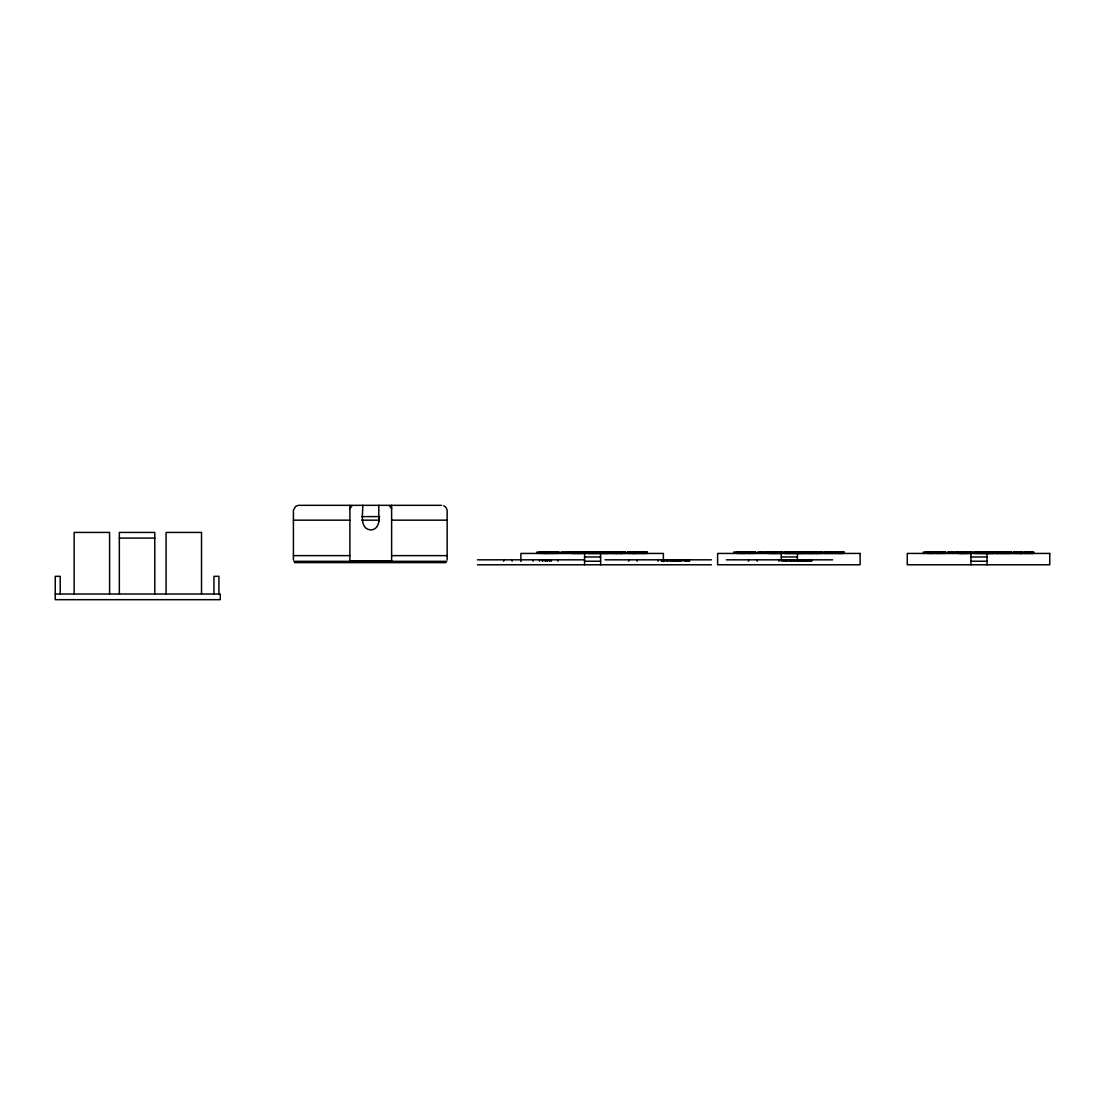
<?xml version="1.0" encoding="UTF-8"?>
<svg xmlns="http://www.w3.org/2000/svg" width="1105" height="1105" viewBox="0 0 1105 1105"><rect width="100%" height="100%" fill="white"/><g stroke="black" fill="none" stroke-linecap="round" stroke-linejoin="round"><path stroke-width="1.5" d="M362.716 505.33C363.227 512.817 358.932 528.812 370.755 529.917C377.482 529.889 379.899 522.209 378.794 516.615M447.152 559.89L447.152 510.206L446.033 507.499L443.713 505.703M349.884 508.687L352.122 505.593M298.309 505.33L295.588 506.449L293.419 510.206L293.419 559.89M299.041 505.33L441.53 505.33M361.791 516.615L379.733 516.615M293.419 520.165L349.884 520.165M361.791 520.165L378.78 520.165M391.626 520.165L447.152 520.165M119.34 538.094L154.783 538.094M558.826 552.017L558.826 553.439L558.909 552.017L549.986 552.017L550.055 553.439M746.787 552.017L746.787 553.439L746.718 552.017L755.627 552.017M822.175 552.017L822.189 553.439L822.258 552.017L757.574 552.017L757.574 553.439M945.272 552.017L936.349 552.017L936.349 553.439M1033.493 552.017L1033.479 553.439L1033.562 552.017L1024.197 552.017L1024.197 553.439M293.419 555.635L349.884 555.635M391.626 555.635L447.152 555.635M584.573 556.975L600.65 556.975M781.29 556.975L797.368 556.975M970.936 556.975L987.014 556.975M477.484 559.821L583.813 559.821M605.098 559.821L711.413 559.821M726.317 559.821L832.645 559.821M349.884 560.87L391.626 560.87M293.806 561.326L446.779 561.326M584.573 561.23L600.65 561.23M970.936 561.23L987.014 561.23M294.538 562.611L446.033 562.611M477.484 564.779L711.413 564.779M55.25 594.007L220.282 594.007L220.282 599.67L55.25 599.67L55.25 576.327L60.209 576.327L60.209 594.007M389.388 505.593L391.626 508.687M1033.272 552.017L1033.23 553.439M1032.388 552.017L1032.388 553.439M1032.153 552.017L1032.153 553.439M1031.739 552.017L1031.739 553.439M1030.979 552.017L1030.882 553.439M1030.758 552.017L1030.744 553.439M1030.413 552.017L1030.399 553.439M1030.122 552.017L1030.122 553.439M1029.832 552.017L1029.832 553.439M1029.57 552.017L1029.57 553.439M1029.142 552.017L1029.073 553.439M1028.81 552.017L1028.81 553.439M1028.327 552.017L1028.258 553.439M1028.12 552.017L1028.244 553.439M1027.747 552.017L1027.747 553.439M1027.36 552.017L1027.415 553.439M1027.167 552.017L1027.167 553.439M1026.669 552.017L1026.669 553.439M1026.241 552.017L1026.241 553.439M1026.006 552.017L1026.006 553.439M1025.44 552.017L1025.44 553.439M1024.694 552.017L1024.694 553.439M1024.515 552.017L1024.501 553.439M1022.788 553.439L1022.871 552.017L1013.617 552.017L1013.617 553.439M1022.691 552.017L1022.539 553.439M1022.125 552.017L1022.18 553.439M1022.001 552.017L1022.001 553.439M1021.752 552.017L1021.697 553.439M1021.531 552.017L1021.531 553.439M1021.324 552.017L1021.269 553.439M1021.117 552.017L1021.117 553.439M1020.827 552.017L1020.827 553.439M1020.619 552.017L1020.619 553.439M1020.247 552.017L1020.247 553.439M1019.998 552.017L1019.998 553.439M1019.887 552.017L1019.887 553.439M1019.57 553.439L1019.597 552.017L1019.418 553.439M1019.155 552.017L1019.142 553.439M1018.99 552.017L1018.934 553.439M1018.658 552.017L1018.658 553.439M1018.175 552.017L1018.202 553.439L1018.037 552.017M1017.47 552.017L1017.47 553.439L1017.291 552.017M1017.042 553.439L1017.014 552.017L1016.862 553.439M1016.476 552.017L1016.434 553.439M1016.199 552.017L1016.282 553.439M1016.034 552.017L1016.034 553.439M1015.716 552.017L1015.716 553.439M1015.205 552.017L1015.205 553.439M1015.053 552.017L1015.053 553.439M1014.501 552.017L1014.583 553.439M1014.072 552.017L1014.141 553.439M1013.81 552.017L1013.782 553.439M1011.904 553.439L1011.904 552.017L947.206 552.017L947.206 553.439M1011.6 552.017L1011.558 553.439M1011.241 552.017L1011.241 553.439M1011.13 552.017L1011.13 553.439M1010.716 552.017L1010.716 553.439M1010.495 552.017L1010.495 553.439M1010.081 552.017L1010.081 553.439M1009.321 552.017L1009.224 553.439M1009.1 552.017L1009.086 553.439M1008.451 552.017L1008.451 553.439M1008.174 552.017L1008.174 553.439M1007.788 552.017L1007.94 553.439M1007.58 552.017L1007.58 553.439M1007.484 552.017L1007.415 553.439M1007.263 552.017L1007.138 553.439M1006.807 552.017L1006.655 553.439M1006.572 552.017L1006.448 553.439M1006.158 552.017L1006.158 553.439M1006.075 552.017L1006.075 553.439M1005.757 553.439L1005.757 552.017L1005.509 553.439M1005.384 552.017L1005.26 553.439L1005.011 552.017M1004.873 552.017L1004.873 553.439M1004.114 552.017L1004.114 553.439M1003.782 552.017L1003.782 553.439M1003.451 552.017L1003.575 553.439M1003.34 552.017L1003.34 553.439M1003.036 552.017L1002.953 553.439M1002.843 552.017L1002.705 553.439M1002.539 552.017L1002.539 553.439M1002.359 552.017L1002.359 553.439M1001.904 552.017L1001.917 553.439M1001.613 552.017L1001.613 553.439M1001.406 552.017L1001.448 553.439M1001.213 552.017L1001.213 553.439M1000.937 552.017L1000.964 553.439M1000.702 552.017L1000.702 553.439M1000.591 552.017L1000.439 553.439L1000.315 552.017M999.887 552.017L999.873 553.439M999.624 552.017L999.624 553.439M999.307 552.017L999.307 553.439M999.003 552.017L999.003 553.439M998.561 552.017L998.727 553.439M998.547 552.017L998.547 553.439M998.285 552.017L998.105 553.439M997.884 552.017L997.995 553.439M997.746 553.439L997.649 552.017L997.594 553.439M997.18 552.017L997.18 553.439M996.986 552.017L997.111 553.439M996.738 552.017L996.738 553.439M996.586 552.017L996.586 553.439M996.365 552.017L996.365 553.439M995.978 552.017L995.964 553.439M995.55 552.017L995.356 553.439L995.329 552.017M994.721 552.017L994.721 553.439M994.389 552.017L994.293 553.439M993.865 552.017L993.865 553.439M993.505 552.017L993.505 553.439M993.312 552.017L993.312 553.439M993.064 552.017L993.064 553.439M992.953 552.017L992.829 553.439L992.608 552.017M992.497 552.017L992.373 553.439M992.235 552.017L992.235 553.439M992.055 552.017L992.097 553.439M991.793 552.017L991.793 553.439M991.613 552.017L991.558 553.439M991.144 552.017L990.992 553.439M990.812 552.017L990.867 553.439M990.591 552.017L990.591 553.439M990.329 552.017L990.342 553.439M990.149 552.017L990.149 553.439M989.818 552.017L989.97 553.439M989.61 552.017L989.762 553.439M989.5 552.017L989.472 553.439M989.182 552.017L989.182 553.439M988.961 552.017L988.961 553.439M988.74 552.017L988.74 553.439M988.657 552.017L988.561 553.439M988.395 552.017L988.326 553.439M988.05 552.017L988.022 553.439M987.829 552.017L987.76 553.439M987.635 552.017L987.608 553.439M987.304 552.017L987.4 553.439M987.124 552.017L987.179 553.439M986.986 552.017L987.014 564.779M986.682 552.017L986.793 553.439M986.489 552.017L986.503 553.439M986.351 552.017L986.351 553.439M985.992 552.017L986.102 553.439M985.757 552.017L985.853 553.439M985.591 552.017L985.646 553.439M985.287 552.017L985.425 553.439M985.011 552.017L984.997 553.439M984.859 552.017L984.804 553.439M984.279 552.017L984.223 553.439M984.044 552.017L983.864 553.439M983.671 552.017L983.63 553.439M983.491 552.017L983.491 553.439M983.353 552.017L983.146 553.439M982.911 552.017L982.967 553.439M982.704 552.017L982.787 553.439M982.511 552.017L982.511 553.439M982.29 552.017L982.331 553.439L982.055 552.017M981.834 552.017L981.889 553.439M981.654 552.017L981.585 553.439L981.323 552.017M981.226 552.017L981.074 553.439M980.991 552.017L980.922 553.439M980.646 552.017L980.743 553.439M980.494 552.017L980.453 553.439M980.356 552.017L980.356 553.439M979.997 552.017L979.928 553.439M979.804 553.439L979.707 552.017L979.472 553.439M979.237 552.017L979.237 553.439M979.085 552.017L979.002 553.439L978.85 552.017M978.685 552.017L978.685 553.439M978.45 552.017L978.45 553.439M978.146 552.017L978.077 553.439L977.994 552.017M977.759 552.017L977.814 553.439M977.303 552.017L977.303 553.439M977.082 552.017L977.082 553.439M976.489 552.017L976.654 553.439M976.419 552.017L976.419 553.439M976.102 552.017L976.129 553.439M975.66 552.017L975.715 553.439M975.522 552.017L975.314 553.439M975.08 552.017L975.08 553.439M974.859 552.017L974.859 553.439M974.555 552.017L974.555 553.439M971.488 552.017L971.488 553.439M971.157 552.017L971.157 553.439M970.936 553.439L970.936 564.779M970.273 552.017L970.273 553.439M969.61 552.017L969.61 553.439M969.361 552.017L969.361 553.439M968.961 552.017L968.961 553.439M968.339 552.017L968.339 553.439M967.856 552.017L967.842 553.439M967.676 552.017L967.607 553.439M966.916 552.017L966.916 553.439M966.682 552.017L966.682 553.439M966.171 552.017L966.171 553.439M965.991 552.017L966.032 553.439M965.563 552.017L965.563 553.439M965.314 552.017L965.3 553.439M965.024 552.017L965.176 553.439M964.596 552.017L964.596 553.439M964.292 552.017L964.292 553.439M963.933 552.017L963.947 553.439M963.173 553.439L963.146 552.017L963.104 553.439M962.745 552.017L962.745 553.439M962.483 552.017L962.538 553.439M962.22 552.017L962.262 553.439M962.013 552.017L962.013 553.439M961.875 552.017L961.847 553.439M961.502 552.017L961.502 553.439M961.433 552.017L961.391 553.439M961.212 552.017L961.212 553.439M961.032 552.017L961.032 553.439M960.646 552.017L960.646 553.439M960.563 552.017L960.563 553.439M960.231 552.017L960.231 553.439M959.996 552.017L959.996 553.439M959.458 552.017L959.596 553.439M959.32 552.017L959.32 553.439M959.03 552.017L959.03 553.439M958.864 552.017L958.795 553.439L958.546 552.017M957.234 552.017L957.234 553.439M955.507 552.017L955.507 553.439M953.256 552.017L953.256 553.439M952.911 552.017L952.911 553.439M951.806 552.017L951.806 553.439M949.706 552.017L949.706 553.439M948.988 552.017L948.988 553.439M945.189 552.017L945.272 553.439M944.968 552.017L944.968 553.439M944.388 552.017L944.388 553.439M943.477 552.017L943.477 553.439M942.897 552.017L942.897 553.439M942.468 552.017L942.468 553.439M942.372 552.017L942.234 553.439M942.068 552.017L942.068 553.439M941.543 552.017L941.543 553.439M940.742 552.017L940.645 553.439M939.927 552.017L939.927 553.439M939.361 552.017L939.361 553.439M939.001 552.017L939.112 553.439M938.822 552.017L938.822 553.439M938.09 552.017L938.09 553.439M937.468 552.017L937.468 553.439M936.985 552.017L936.985 553.439M936.639 552.017L936.639 553.439M936.418 552.017L936.418 553.439M935.907 553.439L935.907 552.017L923.379 552.017L923.379 553.439M934.72 552.017L934.623 553.439L934.554 552.017M934.208 552.017L934.167 553.439M933.863 552.017L933.863 553.439M932.606 552.017L932.551 553.439M931.929 553.439L931.874 552.017L931.598 553.439M931.501 552.017L931.501 553.439M931.253 552.017L931.225 553.439M931.045 552.017L931.101 553.439M930.811 552.017L930.811 553.439M930.438 552.017L930.438 553.439M929.927 552.017L929.927 553.439M929.029 552.017L929.029 553.439M928.614 552.017L928.614 553.439M928.393 552.017L928.393 553.439M928.186 552.017L928.269 553.439M927.606 552.017L927.606 553.439M926.764 552.017L926.764 553.439M926.197 552.017L926.197 553.439M843.93 553.439L843.93 552.017L834.565 552.017L834.565 553.439M843.847 552.017L843.626 553.439L843.585 552.017M843.267 552.017L843.267 553.439M843.156 552.017L843.156 553.439M842.742 552.017L842.742 553.439M842.521 552.017L842.521 553.439M842.107 552.017L842.107 553.439M841.347 552.017L841.347 553.439M841.112 552.017L841.126 553.439M840.767 552.017L840.767 553.439M840.477 552.017L840.477 553.439M840.187 552.017L840.187 553.439M839.938 552.017L839.938 553.439M839.165 552.017L839.165 553.439M838.626 552.017L838.598 553.439M838.474 552.017L838.474 553.439M838.101 552.017L838.101 553.439M837.714 552.017L837.783 553.439M837.535 552.017L837.535 553.439M837.038 552.017L837.038 553.439M836.609 552.017L836.609 553.439M836.361 552.017L836.361 553.439M835.808 552.017L835.808 553.439M835.477 552.017L835.366 553.439M835.062 552.017L835.062 553.439M834.869 552.017L834.869 553.439M833.06 553.439L833.156 552.017L823.971 552.017L823.971 553.439M832.908 552.017L832.908 553.439M832.604 553.439L832.604 552.017L832.369 553.439M831.899 552.017L832.065 553.439M831.678 552.017L831.678 553.439L831.485 552.017M831.181 552.017L830.988 553.439M830.601 552.017L830.601 553.439M830.394 552.017L830.366 553.439L830.242 552.017M829.938 552.017L829.827 553.439L829.786 552.017M829.51 552.017L829.413 553.439L829.303 552.017M829.026 552.017L829.026 553.439M828.557 552.017L828.474 553.439L828.391 552.017M827.825 552.017L827.769 553.439L827.659 552.017M827.41 552.017L827.383 553.439M827.231 552.017L827.231 553.439M826.844 553.439L826.83 552.017L826.637 553.439M826.568 552.017L826.402 553.439M826.084 552.017L826.084 553.439M825.573 552.017L825.573 553.439M825.421 552.017L825.421 553.439M824.869 552.017L824.952 553.439M824.441 552.017L824.496 553.439M824.137 552.017L824.178 553.439M821.927 552.017L821.968 553.439M821.595 552.017L821.595 553.439M821.485 552.017L821.485 553.439M821.084 552.017L821.084 553.439M820.863 552.017L820.863 553.439M820.435 552.017L820.435 553.439M819.579 552.017L819.689 553.439M819.44 552.017L819.44 553.439M819.109 552.017L819.095 553.439M818.819 552.017L818.819 553.439M818.529 552.017L818.529 553.439M818.266 552.017L818.156 553.439M817.949 552.017L817.949 553.439M817.769 552.017L817.631 553.439M817.507 552.017L817.507 553.439M817.161 552.017L817.161 553.439M816.954 552.017L816.94 553.439M816.816 552.017L816.816 553.439M816.056 552.017L816.112 553.439M815.877 552.017L815.877 553.439L815.628 552.017M815.366 552.017L815.449 553.439M815.228 552.017L815.228 553.439M814.938 552.017L814.91 553.439M814.703 552.017L814.703 553.439M814.468 552.017L814.468 553.439M814.136 552.017L813.943 553.439M813.391 552.017L813.308 553.439M813.197 552.017L813.073 553.439M812.893 552.017L812.893 553.439M812.728 552.017L812.728 553.439M812.258 552.017L812.286 553.439M811.968 552.017L811.968 553.439M811.761 552.017L811.816 553.439M811.457 552.017L811.581 553.439M811.595 559.821L811.595 561.23M811.291 552.017L811.319 553.439M811.332 559.821L811.332 561.23M811.056 552.017L810.946 553.439L810.794 552.017M811.029 559.821L811.029 561.23M810.683 552.017L810.683 553.439M810.559 559.821L810.559 561.23M809.993 552.017L809.993 553.439M809.675 552.017L809.675 553.439M809.647 559.821L809.647 561.23M809.371 552.017L809.371 553.439M809.468 559.821L809.371 561.23M809.261 559.821L809.261 561.23M808.915 552.017L809.095 553.439M808.888 559.821L808.888 561.23M808.653 552.017L808.653 553.439M808.473 552.017L808.57 553.439M808.363 552.017L808.252 553.439M807.962 552.017L808.017 553.439M807.548 552.017L807.548 553.439L807.341 552.017M807.451 559.821L807.451 561.23M807.106 552.017L807.106 553.439M806.954 552.017L806.954 553.439M806.733 552.017L806.733 553.439M806.622 559.821L806.788 561.23M806.167 559.821L806.167 561.23M805.877 552.017L805.904 553.439M805.683 552.017L805.711 553.439M805.241 559.821L805.241 561.23M805.089 552.017L805.089 553.439M804.758 552.017L804.758 553.439M804.633 552.017L804.592 553.439M804.633 559.821L804.633 561.23M804.233 552.017L804.233 553.439M803.874 552.017L803.86 553.439M803.736 552.017L803.667 553.439M803.542 552.017L803.473 553.439M803.446 559.821L803.446 561.23M803.238 552.017L803.183 553.439M803.128 559.821L803.128 561.23M802.976 552.017L802.976 553.439M802.865 552.017L802.727 553.439M802.713 559.821L802.686 561.23M802.603 552.017L802.451 553.439M802.41 552.017L802.41 553.439M802.354 559.821L802.354 561.23M801.968 552.017L802.147 553.439M801.816 552.017L801.912 553.439M801.498 552.017L801.498 553.439L801.346 552.017M801.36 559.821L801.374 561.23M801.18 552.017L801.236 553.439M800.945 552.017L800.959 553.439M801.042 559.821L800.918 561.23M800.683 552.017L800.78 553.439M800.517 552.017L800.517 553.439M800.338 552.017L800.186 553.439M800.089 559.821L800.075 561.23M799.758 559.821L799.758 561.23M799.55 552.017L799.55 553.439M799.606 559.821L799.592 561.23M799.316 552.017L799.316 553.439M799.426 559.821L799.426 561.23M799.026 552.017L799.026 553.439M798.943 552.017L798.956 553.439M798.694 552.017L798.694 553.439M798.57 559.821L798.57 561.23M798.363 552.017L798.363 553.439M798.252 552.017L798.183 553.439M797.851 552.017L797.99 553.439M797.617 552.017L797.672 553.439M797.575 552.017L797.368 561.23M797.202 552.017L797.161 553.439M796.705 552.017L796.871 553.439M796.871 559.821L796.871 561.23M796.443 552.017L796.443 553.439M796.636 559.821L796.636 561.23M796.208 552.017L796.222 553.439M796.111 553.439L796.014 552.017L795.959 553.439M795.586 552.017L795.586 553.439M795.365 553.439L795.296 552.017L795.186 553.439M795.034 552.017L794.882 553.439M794.868 559.821L794.868 561.23M794.661 553.439L794.606 552.017L794.536 553.439M794.675 559.821L794.675 561.23M794.481 559.821L794.481 561.23M794.274 552.017L794.219 553.439M794.329 559.821L794.329 561.23M794.039 552.017L793.998 553.439M793.721 552.017L793.721 553.439M793.583 552.017L793.611 553.439M793.487 559.821L793.583 561.23M793.321 552.017L793.321 553.439M793.21 552.017L793.141 553.439M793.017 559.821L793.017 561.23M792.824 552.017L792.865 553.439M792.63 552.017L792.575 553.439L792.437 552.017M792.133 552.017L792.147 553.439M792.023 552.017L791.871 553.439L791.705 552.017M791.788 559.821L791.663 561.23M791.47 552.017L791.401 553.439M791.346 552.017L790.848 553.439M791.194 559.821L791.194 561.23M790.959 559.821L790.959 561.23M790.572 552.017L790.462 553.439M790.282 552.017L790.282 553.439M790.448 559.821L790.448 561.23M790.158 552.017L790.061 553.439M789.965 552.017L789.978 553.439M789.661 552.017L789.605 553.439M789.302 552.017L789.371 553.439M789.481 559.821L789.481 561.23M789.205 552.017L789.205 553.439M789.053 552.017L789.053 553.439M788.818 552.017L788.818 553.439M788.583 552.017L788.597 553.439M788.362 552.017L788.169 553.439L788.127 552.017M787.893 559.821L787.893 561.23M787.672 552.017L787.672 553.439M787.437 552.017L787.437 553.439M787.437 559.821L787.437 561.23M787.022 552.017L787.009 553.439M786.788 552.017L786.857 553.439M786.47 552.017L786.401 553.439M785.986 559.821L785.986 561.23M785.683 552.017L785.821 553.439M785.71 559.821L785.71 561.23M785.448 552.017L785.448 553.439M785.213 552.017L785.213 553.439M784.909 552.017L784.909 553.439M784.578 559.821L784.578 561.23M784.398 559.821L784.398 561.23M782.975 559.821L782.975 561.23M781.843 552.017L781.843 553.439M781.594 552.017L781.594 553.439M781.29 553.439L781.29 561.23M780.627 552.017L780.627 553.439M779.964 552.017L779.964 553.439M779.729 552.017L779.729 553.439M779.329 552.017L779.329 553.439M778.776 552.017L778.776 553.439M778.887 559.821L778.887 561.23M778.279 552.017L778.279 553.439M778.21 553.439L778.03 552.017L777.81 553.439M777.727 552.017L777.671 553.439M777.285 552.017L777.285 553.439M777.05 552.017L777.05 553.439M776.539 552.017L776.539 553.439M776.401 552.017L776.359 553.439M775.931 552.017L775.931 553.439M775.655 552.017L775.669 553.439M775.392 552.017L775.392 553.439M775.061 552.017L775.061 553.439M774.95 552.017L774.881 553.439M774.646 552.017L774.646 553.439M774.315 552.017L774.301 553.439M774.039 552.017L773.914 553.439M773.514 552.017L773.459 553.439M773.113 552.017L773.113 553.439M772.851 552.017L772.906 553.439M772.588 552.017L772.63 553.439M771.87 552.017L771.87 553.439M771.76 552.017L771.801 553.439M771.566 552.017L771.401 553.439M771.014 552.017L770.917 553.439M770.599 552.017L770.599 553.439M770.365 552.017L770.365 553.439M769.812 552.017L769.95 553.439M769.688 552.017L769.688 553.439M769.384 552.017L769.384 553.439M769.08 552.017L769.163 553.439M768.9 552.017L768.9 553.439M767.588 552.017L767.588 553.439M765.862 552.017L765.862 553.439M763.624 552.017L763.624 553.439M763.279 552.017L763.279 553.439M762.16 552.017L762.16 553.439M760.074 552.017L760.074 553.439M759.356 552.017L759.356 553.439M757.257 559.821L757.257 561.23M755.558 552.017L755.627 553.439M755.323 552.017L755.323 553.439M754.756 552.017L754.756 553.439M753.845 552.017L753.845 553.439M753.265 552.017L753.265 553.439M752.726 552.017L752.823 553.439M752.602 552.017L752.602 553.439M752.436 552.017L752.436 553.439M751.911 552.017L751.911 553.439M750.295 552.017L750.295 553.439M750.033 552.017L749.977 553.439M749.715 552.017L749.715 553.439M749.48 552.017L749.48 553.439M749.37 552.017L749.37 553.439M749.19 552.017L749.19 553.439M748.555 559.821L748.555 561.23M748.444 552.017L748.444 553.439M747.836 552.017L747.836 553.439M747.353 552.017L747.353 553.439M746.994 552.017L746.994 553.439M746.276 553.439L746.276 552.017L733.748 552.017L733.748 553.439M745.143 552.017L745.143 553.439M744.908 552.017L744.991 553.439M744.577 552.017L744.535 553.439M744.217 552.017L744.217 553.439M743.831 552.017L743.831 553.439M743.665 552.017L743.706 553.439M743.071 552.017L743.071 553.439M742.905 552.017L742.919 553.439M742.298 552.017L742.146 553.439M741.593 553.439L741.469 552.017L741.414 553.439M741.165 552.017L741.165 553.439M740.806 552.017L740.806 553.439M740.281 552.017L740.281 553.439M739.383 552.017L739.383 553.439M738.983 552.017L738.983 553.439M738.748 552.017L738.748 553.439M738.541 552.017L738.637 553.439M737.96 552.017L737.96 553.439M737.132 552.017L737.132 553.439M736.552 552.017L736.552 553.439M689.465 559.821L689.465 561.23M689.244 559.821L689.216 561.23M688.581 559.821L688.581 561.23M688.456 559.821L688.456 561.23M687.476 559.821L687.476 561.23M687.144 559.821L687.144 561.23M685.929 559.821L685.929 561.23M685.252 559.821L685.252 561.23M683.995 559.821L683.995 561.23M681.73 559.821L681.73 561.23M681.426 559.821L681.426 561.23M681.012 559.821L681.067 561.23M679.989 559.821L680.003 561.23M679.768 559.821L679.768 561.23M679.133 559.821L679.133 561.23M678.263 559.821L678.263 561.23M677.489 559.821L677.489 561.23M676.205 559.821L676.205 561.23M676.011 559.821L676.011 561.23M675.196 559.821L675.196 561.23M673.746 559.821L673.746 561.23M673.125 559.821L673.125 561.23M672.006 559.821L672.006 561.23M671.025 559.821L671.025 561.23M670.846 559.821L670.846 561.23M670.293 559.821L670.293 561.23M668.787 559.821L668.787 561.23M667.503 559.821L667.503 561.23M666.785 559.821L666.785 561.23M665.1 559.821L665.1 561.23M664.105 559.821L664.105 561.23M663.787 559.821L663.787 561.23M663.387 561.533L663.387 553.439L520.897 553.439L520.897 561.533M662.862 559.821L662.862 561.23M662.282 559.821L662.309 561.23M661.37 559.821L661.37 561.23M658.152 559.821L658.152 561.23M647.199 553.439L647.199 552.017L637.834 552.017L637.834 553.439M646.867 552.017L646.908 553.439M646.536 552.017L646.425 553.439M646.024 552.017L646.024 553.439M645.79 552.017L645.79 553.439M645.375 552.017L645.375 553.439M644.616 552.017L644.519 553.439M644.395 552.017L644.381 553.439M643.759 552.017L643.759 553.439M643.469 552.017L643.469 553.439M643.207 552.017L643.207 553.439M642.709 552.017L642.779 553.439M642.433 552.017L642.433 553.439M641.881 552.017L641.895 553.439M641.383 552.017L641.383 553.439M640.803 552.017L640.803 553.439M640.306 552.017L640.306 553.439M639.878 552.017L639.878 553.439M639.643 552.017L639.643 553.439M639.077 552.017L639.077 553.439M638.745 552.017L638.745 553.439M638.635 552.017L638.635 553.439M638.331 552.017L638.331 553.439M638.151 552.017L638.138 553.439M637.143 559.821L637.143 561.23M636.508 553.439L636.508 552.017L627.253 552.017L627.419 553.439M636.328 552.017L636.425 553.439M636.176 552.017L636.176 553.439M635.375 552.017L635.334 553.439M635.168 552.017L635.168 553.439M634.905 552.017L634.961 553.439M634.753 552.017L634.753 553.439M634.463 552.017L634.463 553.439M634.256 552.017L634.256 553.439M633.883 552.017L633.773 553.439M633.635 552.017L633.662 553.439M633.234 552.017L633.234 553.439M633.055 552.017L633.096 553.439M632.778 552.017L632.792 553.439M632.682 552.017L632.571 553.439M632.295 552.017L632.295 553.439M631.936 552.017L631.908 553.439M631.673 552.017L631.839 553.439M630.927 552.017L630.983 553.439M630.679 552.017L630.651 553.439M630.112 552.017L630.057 553.439M629.905 552.017L629.836 553.439M629.67 552.017L629.67 553.439M629.353 552.017L629.353 553.439M628.69 552.017L628.842 553.439M628.704 559.821L628.704 561.23M628.22 552.017L628.22 553.439M628.137 552.017L628.137 553.439M627.709 552.017L627.764 553.439M625.458 553.439L625.541 552.017L560.843 552.017L560.843 553.439M625.237 552.017L625.195 553.439M624.878 552.017L624.767 553.439M624.353 552.017L624.353 553.439M624.132 552.017L624.132 553.439M623.717 552.017L623.717 553.439M622.958 552.017L622.958 553.439M622.723 552.017L622.737 553.439M622.377 552.017L622.377 553.439M622.087 552.017L622.087 553.439M621.797 552.017L621.797 553.439M621.576 552.017L621.549 553.439M621.424 552.017L621.424 553.439M621.12 552.017L621.051 553.439M620.899 552.017L620.899 553.439M620.775 552.017L620.775 553.439M620.43 553.439L620.43 552.017L620.237 553.439M620.085 552.017L620.085 553.439M619.712 552.017L619.795 553.439M619.325 552.017L619.394 553.439M619.021 552.017L619.145 553.439M618.731 552.017L618.897 553.439M618.648 552.017L618.51 553.439M618.22 552.017L618.178 553.439M617.971 552.017L617.971 553.439M617.75 552.017L617.75 553.439M617.419 552.017L617.419 553.439M617.212 552.017L617.239 553.439M616.977 552.017L617.087 553.439M616.673 552.017L616.673 553.439M616.48 552.017L616.59 553.439M616.341 552.017L616.341 553.439M615.996 552.017L616.176 553.439M615.554 552.017L615.54 553.439M615.043 552.017L615.084 553.439M614.85 552.017L614.85 553.439M614.739 552.017L614.601 553.439M614.573 552.017L614.573 553.439M614.228 552.017L614.339 553.439M613.952 552.017L614.062 553.439M613.524 552.017L613.51 553.439M613.261 552.017L613.261 553.439M612.943 552.017L612.943 553.439M612.64 552.017L612.64 553.439M612.363 552.017L612.363 553.439M612.198 552.017L612.184 553.439M611.921 552.017L611.852 553.439M611.742 552.017L611.231 553.439M610.816 552.017L610.747 553.439L610.623 552.017M610.222 552.017L610.374 553.439M610.001 552.017L610.001 553.439M609.615 552.017L609.601 553.439M609.159 552.017L609.187 553.439M608.993 552.017L608.966 553.439M608.358 552.017L608.358 553.439M607.501 552.017L607.501 553.439M607.142 552.017L607.046 553.439M606.949 552.017L606.949 553.439M606.7 552.017L606.59 553.439L606.438 552.017M606.244 552.017L606.134 553.439M605.871 552.017L606.01 553.439M605.692 552.017L605.733 553.439M605.43 552.017L605.43 553.439M604.766 552.017L604.78 553.439M604.449 552.017L604.504 553.439M604.228 552.017L604.228 553.439M604.048 552.017L603.979 553.439L603.786 552.017M603.606 552.017L603.606 553.439M603.399 552.017L603.454 553.439M603.109 552.017L603.247 553.439M602.819 552.017L602.819 553.439M602.584 552.017L602.584 553.439M601.963 552.017L601.963 553.439M601.465 552.017L601.465 553.439M601.313 553.439L601.272 552.017L601.203 553.439M600.844 552.017L600.788 553.439M600.65 564.779L600.54 552.017L600.429 553.439M600.139 552.017L600.139 553.439M600.015 552.017L599.987 553.439M599.38 552.017L599.38 553.439M599.228 552.017L599.228 553.439M599.034 552.017L599.034 553.439M598.537 552.017L598.468 553.439M598.385 552.017L598.275 553.439L598.095 552.017M597.929 553.439L597.777 552.017L597.681 553.439M597.501 552.017L597.349 553.439M597.266 552.017L597.128 553.439M596.99 552.017L596.88 553.439M596.603 552.017L596.424 553.439M596.341 552.017L596.175 553.439M596.148 552.017L596.051 553.439M595.844 552.017L595.706 553.439M595.471 552.017L595.554 553.439L595.374 552.017M595.084 552.017L595.084 553.439M594.863 552.017L594.96 553.439M594.628 552.017L594.67 553.439M594.338 552.017L594.462 553.439M594.131 552.017L594.283 553.439M593.551 552.017L593.551 553.439M593.385 552.017L593.344 553.439M592.639 552.017L592.584 553.439M592.321 552.017L592.321 553.439M592.087 552.017L592.087 553.439M591.879 552.017L591.838 553.439M591.576 552.017L591.631 553.439M591.396 552.017L591.451 553.439M590.94 552.017L590.94 553.439M590.719 552.017L590.719 553.439M590.291 552.017L590.291 553.439M590.125 552.017L590.056 553.439M589.739 552.017L589.766 553.439M589.669 552.017L589.669 553.439M589.297 552.017L589.393 553.439M589.158 552.017L589.158 553.439M588.951 552.017L588.951 553.439M588.716 552.017L588.716 553.439M588.482 552.017L588.482 553.439M588.178 552.017L588.178 553.439M585.954 552.017L585.954 553.439M585.125 552.017L585.125 553.439M584.573 553.439L584.573 564.779M583.91 552.017L583.91 553.439M583.233 552.017L583.136 553.439L582.998 552.017M582.597 552.017L582.597 553.439M581.479 552.017L581.492 553.439M581.244 552.017L581.313 553.439M580.995 552.017L581.078 553.439M580.857 552.017L580.94 553.439M580.553 552.017L580.553 553.439M580.318 552.017L580.318 553.439M579.807 552.017L579.807 553.439M579.669 552.017L579.628 553.439M579.2 552.017L579.2 553.439M578.937 552.017L578.951 553.439M578.661 552.017L578.661 553.439M577.929 552.017L577.929 553.439M577.57 552.017L577.584 553.439M577.307 552.017L577.307 553.439M577.183 552.017L577.183 553.439M576.741 552.017L576.81 553.439M576.382 552.017L576.382 553.439M576.175 552.017L576.175 553.439L575.898 552.017M575.857 552.017L575.857 553.439M575.65 552.017L575.484 553.439M575.139 552.017L575.028 553.439M574.849 552.017L574.849 553.439M574.669 552.017L574.669 553.439M573.868 552.017L573.868 553.439M573.633 552.017L573.633 553.439M573.233 552.017L573.233 553.439M573.081 552.017L572.956 553.439M572.501 552.017L572.666 553.439M572.431 552.017L572.362 553.439M572.183 552.017L572.183 553.439M570.871 552.017L570.871 553.439M569.13 552.017L569.13 553.439M566.893 552.017L566.893 553.439M566.547 552.017L566.547 553.439M565.442 552.017L565.442 553.439M563.343 552.017L563.343 553.439M562.625 552.017L562.625 553.439M558.605 552.017L558.605 553.439M558.025 552.017L558.025 553.439M557.873 559.821L557.873 561.23M557.113 552.017L557.113 553.439M556.533 552.017L556.533 553.439M556.105 552.017L555.87 553.439M555.705 552.017L555.705 553.439M555.18 552.017L555.18 553.439M554.282 552.017L554.379 553.439M553.564 552.017L553.564 553.439M553.246 552.017L553.315 553.439M552.983 552.017L552.983 553.439M552.749 553.439L552.749 552.017L552.459 553.439M551.726 552.017L551.726 553.439M551.367 559.821L551.367 561.23M551.105 552.017L551.105 553.439M550.621 552.017L550.621 553.439M550.276 552.017L550.276 553.439M549.848 559.821L549.848 561.23M549.544 553.439L549.544 552.017L537.016 552.017L537.016 553.439M549.42 559.821L549.42 561.23M548.412 552.017L548.356 553.439M548.191 552.017L548.26 553.439M547.5 552.017L547.5 553.439M547.555 559.821L547.555 561.23M546.975 552.017L546.947 553.439M546.34 552.017L546.243 553.439M546.312 559.821L546.312 561.23M546.188 552.017L546.188 553.439M545.566 552.017L545.511 553.439M545.428 552.017L545.442 553.439M545.235 552.017L545.138 553.439M545.069 559.821L545.069 561.23M544.889 552.017L544.862 553.439M544.682 552.017L544.737 553.439M544.447 552.017L544.447 553.439M544.074 552.017L544.074 553.439M543.563 552.017L543.563 553.439M542.762 559.821L542.762 561.23M542.666 552.017L542.666 553.439M542.375 559.821L542.375 561.23M542.251 552.017L542.251 553.439M541.906 552.017L542.03 553.439M541.823 552.017L541.823 553.439M541.243 552.017L541.243 553.439M540.4 552.017L540.4 553.439M539.834 552.017L539.834 553.439M539.489 559.821L539.489 561.23M533.107 559.821L533.107 561.23M512.112 559.821L512.112 561.23M503.659 559.821L503.659 561.23M391.626 505.33L391.626 561.326M378.794 505.33L378.794 521.38M349.884 505.33L349.884 561.326M218.914 594.007L218.914 576.327L213.956 576.327L213.956 594.007M201.524 594.007L201.524 532.43L166.082 532.43L166.082 594.007M154.783 594.007L154.783 532.43L119.34 532.43L119.34 594.007M109.588 594.007L109.588 532.43L74.145 532.43L74.145 594.007M860.118 553.439L717.615 553.439L717.615 564.779L860.118 564.779L860.118 553.439M1049.75 553.439L907.26 553.439L907.26 564.779L1049.75 564.779L1049.75 553.439M1032.899 553.439L1032.899 552.017L1032.788 553.439M1025.109 553.439L1025.109 552.017L1024.998 553.439M1008.741 553.439L1008.741 552.017L1008.672 553.439M1004.583 553.439L1004.583 552.017L1004.542 553.439M984.541 553.439L984.527 552.017L984.458 553.439M967.303 553.439L967.303 552.017L967.22 553.439M963.67 553.439L963.67 552.017L963.546 553.439M939.678 553.439L939.678 552.017L939.609 553.439M933.463 553.439L933.463 552.017L933.311 553.439M839.51 553.439L839.51 552.017L839.441 553.439M816.526 553.439L816.526 552.017L816.443 553.439M813.805 553.439L813.805 552.017L813.708 553.439M810.255 553.439L810.255 552.017L810.241 553.439M808.1 561.23L808.1 559.821L807.948 561.23M806.346 553.439L806.346 552.017L806.332 553.439M799.979 553.439L799.979 552.017L799.827 553.439M797.133 561.23L797.133 559.821L797.078 561.23M786.111 553.439L786.111 552.017L786.069 553.439M783.583 561.23L783.583 559.821L783.486 561.23M772.367 553.439L772.367 552.017L772.202 553.439M751.11 553.439L751.11 552.017L751.013 553.439M741.952 553.439L741.952 552.017L741.869 553.439M673.553 561.23L673.553 559.821L673.498 561.23M644.035 553.439L644.035 552.017L644.035 553.439M641.052 553.439L641.052 552.017L640.983 553.439M635.789 553.439L635.762 552.017L635.637 553.439M607.93 553.439L607.902 552.017L607.874 553.439M605.181 553.439L605.25 552.017L605.098 553.439M592.957 553.439L592.957 552.017L592.874 553.439M578.233 553.439L578.233 552.017L578.164 553.439M574.282 553.439L574.282 552.017L574.199 553.439M547.9 553.439L547.845 552.017L547.804 553.439"/></g></svg>
